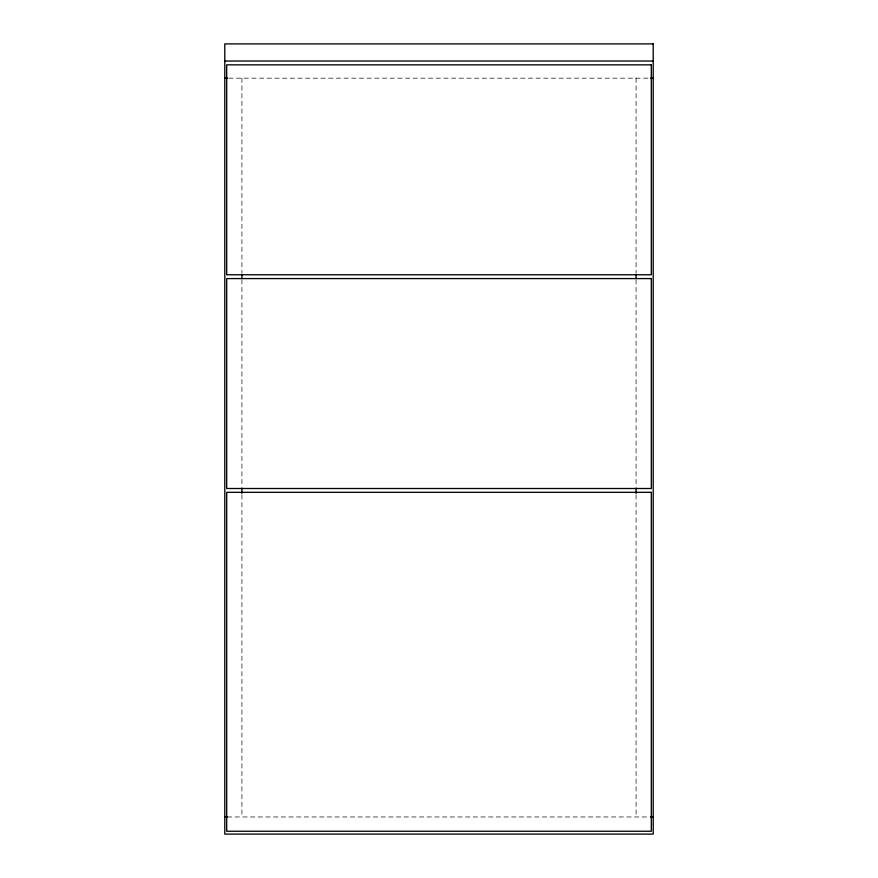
<?xml version="1.0" encoding="UTF-8"?>
<svg xmlns="http://www.w3.org/2000/svg" width="878" height="878" viewBox="0 0 878 878"><rect width="100%" height="100%" fill="white"/><g stroke="black" fill="none" stroke-linecap="round" stroke-linejoin="round"><path stroke-width="0.66" stroke-dasharray="4.39 3.29" d="M228.741 78.175L649.259 78.175M227.424 816.968L649.259 816.968M636.078 78.175L636.078 272.806M636.078 279.665L636.078 486.631M636.078 494.852L636.078 816.968M241.922 78.175L241.922 272.806M241.922 279.665L241.922 486.631M241.922 494.852L241.922 816.968"/><path stroke-width="1.32" d="M224.79 61.032L653.21 61.032M224.79 78.175L227.523 78.175M650.477 78.175L653.21 78.175M224.79 816.968L227.523 816.968M650.477 816.968L653.21 816.968M636.078 274.177L636.078 278.293M636.078 488.003L636.078 493.491M241.922 274.177L241.922 278.293M241.922 488.003L241.922 493.491M653.21 43.9L224.79 43.9L224.79 834.1L653.21 834.1L653.21 43.9M651.311 64.84L226.689 64.84L226.689 274.77L651.311 274.77L651.311 64.84M651.311 278.578L226.689 278.578L226.689 488.508L651.311 488.508L651.311 278.578M651.311 492.317L226.689 492.317L226.689 831.246L651.311 831.246L651.311 492.317"/></g></svg>
